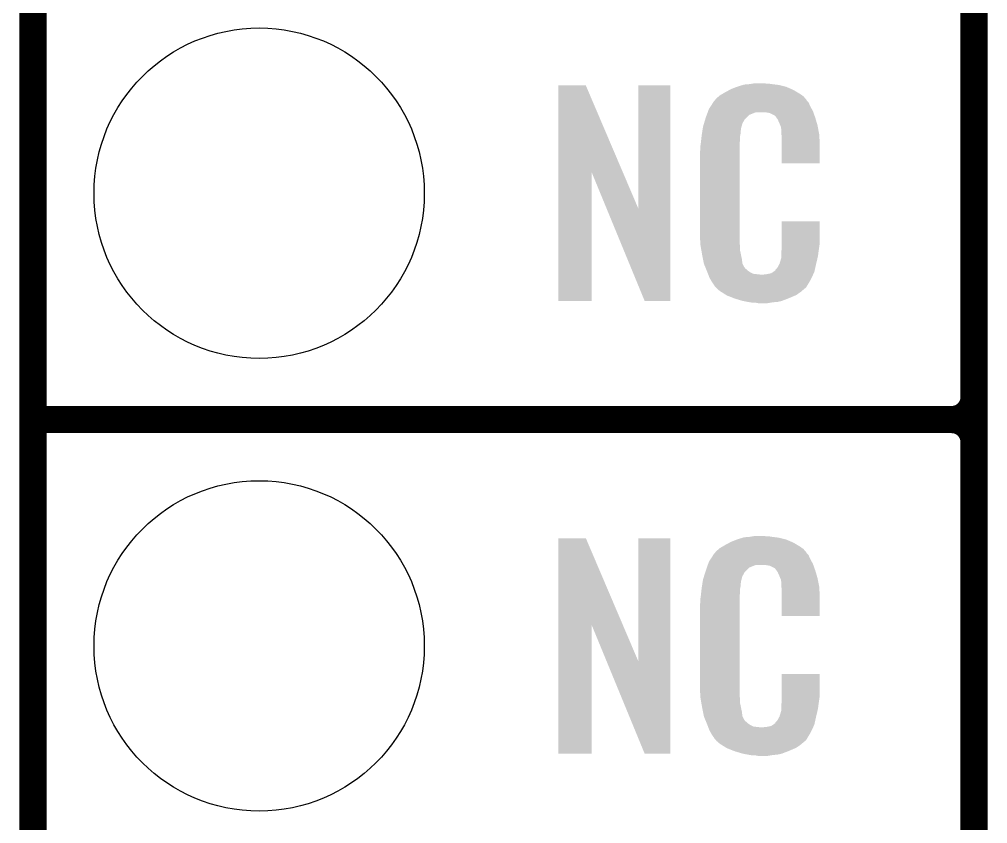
# Model space of a CAD drawing. Extents: x -1.3 to 24.2, y -3.9 to 24.8.
# Drawn here: x -1.35 to 4.09, y 4.08 to 8.6 of the extents above; entities that cross this region are included whole.
import ezdxf

# ---------------------------------------------------------------- set-up
doc = ezdxf.new("R2010")
doc.units = 0
doc.layers.get('0').update_dxf_attribs({"linetype": 'CONTINUOUS'})
for name, color, linetype in [('ISO_9141_CLICK_V101_GKO', 5, 'CONTINUOUS'), ('ISO_9141_CLICK_V101_GTO', 14, 'CONTINUOUS'), ('ISO_9141_CLICK_V101_GTS', 12, 'CONTINUOUS')]:
    doc.layers.add(name, color=color, linetype=linetype)

# ---------------------------------------------------------------- blocks, each defined once
blk = doc.blocks.new('ROUND_24')
blk.add_circle((0, 0), 0.9271)

msp = doc.modelspace()

# ---------------------------------------------------------------- linework, layer by layer
at = {"layer": 'ISO_9141_CLICK_V101_GKO', "const_width": 0.1524}
msp.add_lwpolyline([(-1.27, -3.81), (-1.27, 22.479)], dxfattribs=at)
at = {"layer": 'ISO_9141_CLICK_V101_GTO', "const_width": 0.1524}
for points in [[(4.0132, -0.5588), (4.0132, 18.3388)], [(4.0132, 6.477), (4.0132, 8.763)], [(-1.27, 6.35), (3.8862, 6.35)], [(-1.27, 6.35), (3.8862, 6.35)], [(4.0132, 3.937), (4.0132, 6.223)]]:
    msp.add_lwpolyline(points, dxfattribs=at)
for points in [[(3.8862, 6.35, 0.4142136), (4.0132, 6.477)], [(4.0132, 6.223, 0.4142136), (3.8862, 6.35)], [(4.0132, 6.223, 0.4142136), (3.8862, 6.35)]]:
    msp.add_lwpolyline(points, format="xyb", dxfattribs=at)
at = {"layer": 'ISO_9141_CLICK_V101_GTO'}
for points in [[(1.678952, 7.736728), (1.67896, 8.224506), (2.041942, 7.736728), (1.833884, 8.224506)], [(1.67896, 8.224506), (1.678962, 8.22452), (1.833884, 8.224506), (1.678962, 8.22452)], [(2.12852, 7.533748), (2.12854, 8.224498), (2.308846, 7.533748), (2.30886, 8.224498)], [(2.12854, 8.224498), (2.128542, 8.22452), (2.30886, 8.224498), (2.128542, 8.22452)], [(2.64922, 8.2042), (2.674618, 8.21436), (2.98813, 8.2042), (2.964908, 8.21436)], [(2.674618, 8.21436), (2.682238, 8.2169), (2.964908, 8.21436), (2.959102, 8.2169)], [(2.682238, 8.2169), (2.69748, 8.22198), (2.959102, 8.2169), (2.938782, 8.22198)], [(2.69748, 8.22198), (2.714414, 8.22706), (2.938782, 8.22198), (2.91846, 8.22706)], [(2.714414, 8.22706), (2.722882, 8.2296), (2.91846, 8.22706), (2.89814, 8.2296)], [(2.722882, 8.2296), (2.75336, 8.23214), (2.89814, 8.2296), (2.87782, 8.23214)], [(2.75336, 8.23214), (2.7686, 8.23468), (2.87782, 8.23214), (2.862582, 8.23468)], [(2.7686, 8.23468), (2.783842, 8.23722), (2.847342, 8.23468), (2.834642, 8.23722)], [(2.5654, 8.150862), (2.579912, 8.16356), (3.066504, 8.150862), (3.055622, 8.16356)], [(2.579912, 8.16356), (2.585722, 8.168642), (3.055622, 8.16356), (3.048508, 8.168642)], [(2.585722, 8.168642), (2.598784, 8.176262), (3.048508, 8.168642), (3.03784, 8.176262)], [(2.598784, 8.176262), (2.6162, 8.18642), (3.03784, 8.176262), (3.02091, 8.18642)], [(2.6162, 8.18642), (2.639784, 8.19912), (3.02091, 8.18642), (2.99974, 8.19912)], [(2.639784, 8.19912), (2.64922, 8.2042), (2.99974, 8.19912), (2.98813, 8.2042)], [(2.524762, 8.092442), (2.53462, 8.10768), (3.102032, 8.092442), (3.09372, 8.10768)], [(2.53462, 8.10768), (2.54941, 8.130536), (3.09372, 8.10768), (3.083562, 8.130536)], [(2.54941, 8.130536), (2.552702, 8.135622), (3.083562, 8.130536), (3.07848, 8.135622)], [(2.552702, 8.135622), (2.555242, 8.138162), (3.07848, 8.135622), (3.07594, 8.138162)], [(2.555242, 8.138162), (2.557272, 8.1407), (3.07594, 8.138162), (3.073402, 8.1407)], [(2.557272, 8.1407), (2.561332, 8.145776), (3.073402, 8.1407), (3.070862, 8.145776)], [(2.561332, 8.145776), (2.5654, 8.150862), (3.070862, 8.145776), (3.066504, 8.150862)], [(2.506978, 8.04418), (2.512592, 8.059416), (2.73558, 8.04418), (2.75082, 8.059416)], [(2.512592, 8.059416), (2.518208, 8.074658), (2.75082, 8.059416), (2.788916, 8.074658)], [(2.518208, 8.07466), (2.52008, 8.079738), (3.110774, 8.07466), (3.10896, 8.079738)], [(2.518208, 8.074658), (2.518208, 8.07466), (2.788916, 8.074658), (2.837178, 8.07466)], [(2.52008, 8.079738), (2.524762, 8.092442), (3.10896, 8.079738), (3.102032, 8.092442)], [(2.85496, 8.07212), (2.837178, 8.07466), (3.111682, 8.07212), (3.110774, 8.07466)], [(2.867658, 8.06958), (2.85496, 8.07212), (3.112588, 8.06958), (3.111682, 8.07212)], [(2.893056, 8.056882), (2.867658, 8.06958), (3.117124, 8.056882), (3.112588, 8.06958)], [(2.898138, 8.051802), (2.893056, 8.056882), (3.118938, 8.051802), (3.117124, 8.056882)], [(2.903584, 8.04418), (2.898138, 8.051802), (3.121658, 8.04418), (3.118938, 8.051802)], [(2.490134, 7.983218), (2.49174, 7.993382), (2.7051, 7.983218), (2.70787, 7.993382)], [(2.49174, 7.993382), (2.497072, 8.011158), (2.70787, 7.993382), (2.712718, 8.011158)], [(2.497072, 8.011158), (2.503928, 8.034018), (2.712718, 8.011158), (2.725418, 8.034018)], [(2.503928, 8.034018), (2.506978, 8.04418), (2.725418, 8.034018), (2.73558, 8.04418)], [(2.910838, 8.034022), (2.903584, 8.04418), (3.124648, 8.034022), (3.121658, 8.04418)], [(2.921, 8.01116), (2.910838, 8.034022), (3.131372, 8.01116), (3.124648, 8.034022)], [(2.925064, 8.001002), (2.921, 8.01116), (3.13436, 8.001002), (3.131372, 8.01116)], [(2.92608, 7.99846), (2.925064, 8.001002), (3.134846, 7.99846), (3.13436, 8.001002)], [(2.928618, 7.993384), (2.92608, 7.99846), (3.135812, 7.993384), (3.134846, 7.99846)], [(2.92862, 7.990842), (2.928618, 7.993384), (3.136296, 7.990842), (3.135812, 7.993384)], [(2.93116, 7.978142), (2.92862, 7.990842), (3.138714, 7.978142), (3.136296, 7.990842)], [(2.48158, 7.92226), (2.483836, 7.942578), (2.70002, 7.92226), (2.70002, 7.942578)], [(2.483836, 7.942578), (2.48412, 7.94512), (2.70002, 7.942578), (2.700528, 7.94512)], [(2.48412, 7.94512), (2.485722, 7.955278), (2.700528, 7.94512), (2.70256, 7.955278)], [(2.485722, 7.955278), (2.487728, 7.967978), (2.70256, 7.955278), (2.70256, 7.967978)], [(2.487728, 7.967978), (2.489332, 7.978138), (2.70256, 7.967978), (2.7051, 7.978138)], [(2.489332, 7.978138), (2.490134, 7.983218), (2.7051, 7.978138), (2.7051, 7.983218)], [(2.93116, 7.960358), (2.93116, 7.978142), (3.142102, 7.960358), (3.138714, 7.978142)], [(2.932138, 7.947658), (2.93116, 7.960358), (3.14452, 7.947658), (3.142102, 7.960358)], [(2.9337, 7.92734), (2.932138, 7.947658), (3.145404, 7.92734), (3.14452, 7.947658)], [(2.4765, 7.88162), (2.47904, 7.8994), (2.69748, 7.88162), (2.69748, 7.8994)], [(2.47904, 7.8994), (2.479322, 7.901938), (2.69748, 7.8994), (2.69748, 7.901938)], [(2.479322, 7.901938), (2.48158, 7.92226), (2.69748, 7.901938), (2.70002, 7.92226)], [(2.9337, 7.88924), (2.9337, 7.92734), (3.14706, 7.88924), (3.145404, 7.92734)], [(2.9337, 7.787662), (2.9337, 7.88924), (3.147038, 7.787662), (3.14706, 7.88924)], [(2.47396, 7.851142), (2.4765, 7.863842), (2.69748, 7.851142), (2.69748, 7.863842)], [(2.47396, 7.40156), (2.47396, 7.851142), (2.69748, 7.40156), (2.69748, 7.851142)], [(2.4765, 7.863842), (2.4765, 7.88162), (2.69748, 7.863842), (2.69748, 7.88162)], [(3.147038, 7.78764), (2.9337, 7.787662), (3.147038, 7.78764), (3.147038, 7.787662)], [(1.67894, 7.015502), (1.678952, 7.736728), (1.866878, 7.015502), (1.8669, 7.736728)], [(1.950536, 7.533748), (1.8669, 7.736728), (2.12852, 7.533748), (2.041942, 7.736728)], [(2.164076, 7.015494), (1.950536, 7.533748), (2.308838, 7.015494), (2.308846, 7.533748)], [(2.933704, 7.338058), (2.93372, 7.462498), (3.14706, 7.338058), (3.14706, 7.462498)], [(2.93372, 7.462498), (2.933722, 7.46252), (3.14706, 7.462498), (2.933722, 7.46252)], [(2.476312, 7.33806), (2.47396, 7.40156), (2.69748, 7.33806), (2.69748, 7.40156)], [(2.4765, 7.332982), (2.476312, 7.33806), (2.698206, 7.332982), (2.69748, 7.33806)], [(2.47871, 7.320278), (2.4765, 7.332982), (2.70002, 7.320278), (2.698206, 7.332982)], [(2.482686, 7.297418), (2.47871, 7.320278), (2.70002, 7.297418), (2.70002, 7.320278)], [(2.48666, 7.27456), (2.482686, 7.297418), (2.704834, 7.27456), (2.70002, 7.297418)], [(2.93116, 7.29234), (2.932974, 7.30504), (3.140286, 7.29234), (3.14198, 7.30504)], [(2.93116, 7.266942), (2.93116, 7.29234), (3.1369, 7.266942), (3.140286, 7.29234)], [(2.932974, 7.30504), (2.9337, 7.310122), (3.14198, 7.30504), (3.142706, 7.310122)], [(2.9337, 7.32282), (2.933704, 7.338058), (3.14452, 7.32282), (3.14706, 7.338058)], [(2.9337, 7.310122), (2.9337, 7.32282), (3.142706, 7.310122), (3.14452, 7.32282)], [(2.491742, 7.24916), (2.48666, 7.27456), (2.71018, 7.24916), (2.704834, 7.27456)], [(2.496314, 7.226298), (2.491742, 7.24916), (2.712722, 7.226298), (2.71018, 7.24916)], [(2.921002, 7.223762), (2.92862, 7.249162), (3.12674, 7.223762), (3.132716, 7.249162)], [(2.92862, 7.249162), (2.928622, 7.251704), (3.132716, 7.249162), (3.133314, 7.251704)], [(2.928622, 7.251704), (2.93116, 7.256784), (3.133314, 7.251704), (3.134508, 7.256784)], [(2.93116, 7.256784), (2.93116, 7.266942), (3.134508, 7.256784), (3.1369, 7.266942)], [(2.49682, 7.223762), (2.496314, 7.226298), (2.713992, 7.223762), (2.712722, 7.226298)], [(2.504142, 7.20598), (2.49682, 7.223762), (2.722882, 7.20598), (2.713992, 7.223762)], [(2.50519, 7.203436), (2.504142, 7.20598), (2.725422, 7.203436), (2.722882, 7.20598)], [(2.50728, 7.19836), (2.50519, 7.203436), (2.727964, 7.19836), (2.725422, 7.203436)], [(2.509372, 7.193278), (2.50728, 7.19836), (2.735582, 7.193278), (2.727964, 7.19836)], [(2.51251, 7.18566), (2.509372, 7.193278), (2.7432, 7.18566), (2.735582, 7.193278)], [(2.5146, 7.18058), (2.51251, 7.18566), (2.750822, 7.18058), (2.7432, 7.18566)], [(2.516554, 7.1755), (2.5146, 7.18058), (2.758442, 7.1755), (2.750822, 7.18058)], [(2.519486, 7.16788), (2.516554, 7.1755), (2.773684, 7.16788), (2.758442, 7.1755)], [(2.872742, 7.17042), (2.885436, 7.178038), (3.112992, 7.17042), (3.116578, 7.178038)], [(2.885436, 7.178038), (2.88544, 7.17804), (3.116578, 7.178038), (3.116578, 7.17804)], [(2.88544, 7.17804), (2.895604, 7.18566), (3.116578, 7.17804), (3.118272, 7.18566)], [(2.895604, 7.18566), (2.89814, 7.185682), (3.118272, 7.18566), (3.118276, 7.185682)], [(2.89814, 7.185682), (2.898146, 7.190746), (3.118276, 7.185682), (3.119402, 7.190746)], [(2.898146, 7.190746), (2.908302, 7.200902), (3.119402, 7.190746), (3.121658, 7.200902)], [(2.908302, 7.200902), (2.921, 7.22376), (3.121658, 7.200902), (3.12674, 7.22376)], [(2.921, 7.22376), (2.921002, 7.223762), (3.12674, 7.22376), (3.12674, 7.223762)], [(2.52144, 7.1628), (2.519486, 7.16788), (2.819402, 7.1628), (2.773684, 7.16788)], [(2.5273, 7.14756), (2.52144, 7.1628), (3.102236, 7.14756), (3.109406, 7.1628)], [(2.534358, 7.13486), (2.5273, 7.14756), (3.09626, 7.13486), (3.102236, 7.14756)], [(2.540002, 7.124698), (2.534358, 7.13486), (3.090162, 7.124698), (3.09626, 7.13486)], [(2.55016, 7.10946), (2.540002, 7.124698), (3.08102, 7.10946), (3.090162, 7.124698)], [(2.819402, 7.1628), (2.829562, 7.162802), (3.109406, 7.1628), (3.109408, 7.162802)], [(2.829562, 7.162802), (2.837184, 7.16534), (3.109408, 7.162802), (3.110602, 7.16534)], [(2.847342, 7.16534), (2.872742, 7.17042), (3.110602, 7.16534), (3.112992, 7.17042)], [(2.552694, 7.106926), (2.55016, 7.10946), (3.079498, 7.106926), (3.08102, 7.10946)], [(2.5527, 7.104386), (2.552694, 7.106926), (3.077974, 7.104386), (3.079498, 7.106926)], [(2.559234, 7.09676), (2.5527, 7.104386), (3.0734, 7.09676), (3.077974, 7.104386)], [(2.563588, 7.091678), (2.559234, 7.09676), (3.070856, 7.091678), (3.0734, 7.09676)], [(2.567938, 7.0866), (2.563588, 7.091678), (3.064508, 7.0866), (3.070856, 7.091678)], [(2.573866, 7.08152), (2.567938, 7.0866), (3.05816, 7.08152), (3.064508, 7.0866)], [(2.585718, 7.07136), (2.573866, 7.08152), (3.046308, 7.07136), (3.05816, 7.08152)], [(2.593848, 7.06628), (2.585718, 7.07136), (3.040382, 7.06628), (3.046308, 7.07136)], [(1.866878, 7.01548), (1.67894, 7.015502), (1.866878, 7.01548), (1.866878, 7.015502)], [(2.308838, 7.01548), (2.164076, 7.015494), (2.308838, 7.01548), (2.308838, 7.015494)], [(2.6223, 7.0485), (2.593848, 7.06628), (3.01498, 7.0485), (3.040382, 7.06628)], [(2.62636, 7.045962), (2.6223, 7.0485), (3.009058, 7.045962), (3.01498, 7.0485)], [(2.659016, 7.03326), (2.62636, 7.045962), (2.97942, 7.03326), (3.009058, 7.045962)], [(2.67208, 7.028178), (2.659016, 7.03326), (2.96635, 7.028178), (2.97942, 7.03326)], [(2.715258, 7.01548), (2.67208, 7.028178), (2.933698, 7.01548), (2.96635, 7.028178)], [(2.742354, 7.0104), (2.715258, 7.01548), (2.910838, 7.0104), (2.933698, 7.01548)], [(2.7559, 7.00786), (2.742354, 7.0104), (2.8829, 7.00786), (2.910838, 7.0104)], [(2.77368, 7.00532), (2.7559, 7.00786), (2.867658, 7.00532), (2.8829, 7.00786)], [(2.801618, 7.00278), (2.788918, 7.00532), (2.852418, 7.00278), (2.867658, 7.00532)], [(1.678952, 5.196728), (1.67896, 5.684506), (2.041942, 5.196728), (1.833884, 5.684506)], [(1.67896, 5.684506), (1.678962, 5.68452), (1.833884, 5.684506), (1.678962, 5.68452)], [(2.12852, 4.993748), (2.12854, 5.684498), (2.308846, 4.993748), (2.30886, 5.684498)], [(2.12854, 5.684498), (2.128542, 5.68452), (2.30886, 5.684498), (2.128542, 5.68452)], [(2.6162, 5.64642), (2.639784, 5.65912), (3.02091, 5.64642), (2.99974, 5.65912)], [(2.639784, 5.65912), (2.64922, 5.6642), (2.99974, 5.65912), (2.98813, 5.6642)], [(2.64922, 5.6642), (2.674618, 5.67436), (2.98813, 5.6642), (2.964908, 5.67436)], [(2.674618, 5.67436), (2.682238, 5.6769), (2.964908, 5.67436), (2.959102, 5.6769)], [(2.682238, 5.6769), (2.69748, 5.68198), (2.959102, 5.6769), (2.938782, 5.68198)], [(2.69748, 5.68198), (2.714414, 5.68706), (2.938782, 5.68198), (2.91846, 5.68706)], [(2.714414, 5.68706), (2.722882, 5.6896), (2.91846, 5.68706), (2.89814, 5.6896)], [(2.722882, 5.6896), (2.75336, 5.69214), (2.89814, 5.6896), (2.87782, 5.69214)], [(2.75336, 5.69214), (2.7686, 5.69468), (2.87782, 5.69214), (2.862582, 5.69468)], [(2.7686, 5.69468), (2.783842, 5.69722), (2.847342, 5.69468), (2.834642, 5.69722)], [(2.555242, 5.598162), (2.557272, 5.6007), (3.07594, 5.598162), (3.073402, 5.6007)], [(2.557272, 5.6007), (2.561332, 5.605776), (3.073402, 5.6007), (3.070862, 5.605776)], [(2.561332, 5.605776), (2.5654, 5.610862), (3.070862, 5.605776), (3.066504, 5.610862)], [(2.5654, 5.610862), (2.579912, 5.62356), (3.066504, 5.610862), (3.055622, 5.62356)], [(2.579912, 5.62356), (2.585722, 5.628642), (3.055622, 5.62356), (3.048508, 5.628642)], [(2.585722, 5.628642), (2.598784, 5.636262), (3.048508, 5.628642), (3.03784, 5.636262)], [(2.598784, 5.636262), (2.6162, 5.64642), (3.03784, 5.636262), (3.02091, 5.64642)], [(2.520314, 5.539738), (2.524762, 5.552442), (3.10896, 5.539738), (3.102032, 5.552442)], [(2.524762, 5.552442), (2.53462, 5.56768), (3.102032, 5.552442), (3.09372, 5.56768)], [(2.53462, 5.56768), (2.54941, 5.590536), (3.09372, 5.56768), (3.083562, 5.590536)], [(2.54941, 5.590536), (2.552702, 5.595622), (3.083562, 5.590536), (3.07848, 5.595622)], [(2.552702, 5.595622), (2.555242, 5.598162), (3.07848, 5.595622), (3.07594, 5.598162)], [(2.497352, 5.471158), (2.504572, 5.494018), (2.712718, 5.471158), (2.725418, 5.494018)], [(2.504572, 5.494018), (2.50698, 5.50164), (2.725418, 5.494018), (2.73304, 5.50164)], [(2.50698, 5.50164), (2.513202, 5.519416), (2.73304, 5.50164), (2.75082, 5.519416)], [(2.513202, 5.519416), (2.518536, 5.534658), (2.75082, 5.519416), (2.788916, 5.534658)], [(2.518536, 5.53466), (2.520314, 5.539738), (3.110774, 5.53466), (3.10896, 5.539738)], [(2.518536, 5.534658), (2.518536, 5.53466), (2.788916, 5.534658), (2.837178, 5.53466)], [(2.85496, 5.53212), (2.837178, 5.53466), (3.111682, 5.53212), (3.110774, 5.53466)], [(2.867658, 5.52958), (2.85496, 5.53212), (3.112588, 5.52958), (3.111682, 5.53212)], [(2.893056, 5.516882), (2.867658, 5.52958), (3.117124, 5.516882), (3.112588, 5.52958)], [(2.898138, 5.511802), (2.893056, 5.516882), (3.118938, 5.511802), (3.117124, 5.516882)], [(2.903584, 5.50418), (2.898138, 5.511802), (3.121658, 5.50418), (3.118938, 5.511802)], [(2.910838, 5.494022), (2.903584, 5.50418), (3.124648, 5.494022), (3.121658, 5.50418)], [(2.921, 5.47116), (2.910838, 5.494022), (3.131372, 5.47116), (3.124648, 5.494022)], [(2.487728, 5.427978), (2.489332, 5.438138), (2.70256, 5.427978), (2.7051, 5.438138)], [(2.489332, 5.438138), (2.490134, 5.443218), (2.7051, 5.438138), (2.7051, 5.443218)], [(2.490134, 5.443218), (2.49174, 5.453382), (2.7051, 5.443218), (2.70787, 5.453382)], [(2.49174, 5.453382), (2.497352, 5.471158), (2.70787, 5.453382), (2.712718, 5.471158)], [(2.925064, 5.461002), (2.921, 5.47116), (3.13436, 5.461002), (3.131372, 5.47116)], [(2.92608, 5.45846), (2.925064, 5.461002), (3.13487, 5.45846), (3.13436, 5.461002)], [(2.928618, 5.453384), (2.92608, 5.45846), (3.135884, 5.453384), (3.13487, 5.45846)], [(2.92862, 5.450842), (2.928618, 5.453384), (3.136392, 5.450842), (3.135884, 5.453384)], [(2.93116, 5.438142), (2.92862, 5.450842), (3.138932, 5.438142), (3.136392, 5.450842)], [(2.93116, 5.420358), (2.93116, 5.438142), (3.14249, 5.420358), (3.138932, 5.438142)], [(2.479322, 5.361938), (2.48158, 5.38226), (2.69748, 5.361938), (2.70002, 5.38226)], [(2.48158, 5.38226), (2.483836, 5.402578), (2.70002, 5.38226), (2.70002, 5.402578)], [(2.483836, 5.402578), (2.48412, 5.40512), (2.70002, 5.402578), (2.700528, 5.40512)], [(2.48412, 5.40512), (2.485722, 5.415278), (2.700528, 5.40512), (2.70256, 5.415278)], [(2.485722, 5.415278), (2.487728, 5.427978), (2.70256, 5.415278), (2.70256, 5.427978)], [(2.931942, 5.410198), (2.93116, 5.420358), (3.14452, 5.410198), (3.14249, 5.420358)], [(2.9337, 5.38734), (2.931942, 5.410198), (3.145474, 5.38734), (3.14452, 5.410198)], [(2.9337, 5.34924), (2.9337, 5.38734), (3.14706, 5.34924), (3.145474, 5.38734)], [(2.4765, 5.34162), (2.47904, 5.3594), (2.69748, 5.34162), (2.69748, 5.3594)], [(2.4765, 5.323842), (2.4765, 5.34162), (2.69748, 5.323842), (2.69748, 5.34162)], [(2.47904, 5.3594), (2.479322, 5.361938), (2.69748, 5.3594), (2.69748, 5.361938)], [(2.9337, 5.247662), (2.9337, 5.34924), (3.147038, 5.247662), (3.14706, 5.34924)], [(2.47396, 5.311142), (2.4765, 5.323842), (2.69748, 5.311142), (2.69748, 5.323842)], [(2.47396, 4.86156), (2.47396, 5.311142), (2.69748, 4.86156), (2.69748, 5.311142)], [(3.147038, 5.24764), (2.9337, 5.247662), (3.147038, 5.24764), (3.147038, 5.247662)], [(1.67894, 4.475502), (1.678952, 5.196728), (1.866878, 4.475502), (1.8669, 5.196728)], [(1.950536, 4.993748), (1.8669, 5.196728), (2.12852, 4.993748), (2.041942, 5.196728)], [(2.164076, 4.475494), (1.950536, 4.993748), (2.308838, 4.475494), (2.308846, 4.993748)], [(2.933704, 4.798058), (2.93372, 4.922498), (3.14706, 4.798058), (3.14706, 4.922498)], [(2.93372, 4.922498), (2.933722, 4.92252), (3.14706, 4.922498), (2.933722, 4.92252)], [(2.476312, 4.79806), (2.47396, 4.86156), (2.69748, 4.79806), (2.69748, 4.86156)], [(2.4765, 4.792982), (2.476312, 4.79806), (2.698206, 4.792982), (2.69748, 4.79806)], [(2.47871, 4.780278), (2.4765, 4.792982), (2.70002, 4.780278), (2.698206, 4.792982)], [(2.9337, 4.78282), (2.933704, 4.798058), (3.14452, 4.78282), (3.14706, 4.798058)], [(2.482686, 4.757418), (2.47871, 4.780278), (2.70002, 4.757418), (2.70002, 4.780278)], [(2.48666, 4.73456), (2.482686, 4.757418), (2.704834, 4.73456), (2.70002, 4.757418)], [(2.491742, 4.70916), (2.48666, 4.73456), (2.71018, 4.70916), (2.704834, 4.73456)], [(2.93116, 4.7498), (2.933064, 4.76504), (3.139946, 4.7498), (3.14198, 4.76504)], [(2.93116, 4.726942), (2.93116, 4.7498), (3.1369, 4.726942), (3.139946, 4.7498)], [(2.933064, 4.76504), (2.9337, 4.770122), (3.14198, 4.76504), (3.142706, 4.770122)], [(2.9337, 4.770122), (2.9337, 4.78282), (3.142706, 4.770122), (3.14452, 4.78282)], [(2.496314, 4.686298), (2.491742, 4.70916), (2.712722, 4.686298), (2.71018, 4.70916)], [(2.49682, 4.683762), (2.496314, 4.686298), (2.713992, 4.683762), (2.712722, 4.686298)], [(2.504142, 4.66598), (2.49682, 4.683762), (2.722882, 4.66598), (2.713992, 4.683762)], [(2.908302, 4.660902), (2.921, 4.68376), (3.121658, 4.660902), (3.12674, 4.68376)], [(2.921, 4.68376), (2.921002, 4.683762), (3.12674, 4.68376), (3.12674, 4.683762)], [(2.921002, 4.683762), (2.92862, 4.709162), (3.12674, 4.683762), (3.132716, 4.709162)], [(2.92862, 4.709162), (2.928622, 4.711704), (3.132716, 4.709162), (3.133314, 4.711704)], [(2.928622, 4.711704), (2.93116, 4.716784), (3.133314, 4.711704), (3.134508, 4.716784)], [(2.93116, 4.716784), (2.93116, 4.726942), (3.134508, 4.716784), (3.1369, 4.726942)], [(2.50519, 4.663436), (2.504142, 4.66598), (2.725422, 4.663436), (2.722882, 4.66598)], [(2.50728, 4.65836), (2.50519, 4.663436), (2.727964, 4.65836), (2.725422, 4.663436)], [(2.509372, 4.653278), (2.50728, 4.65836), (2.735582, 4.653278), (2.727964, 4.65836)], [(2.51251, 4.64566), (2.509372, 4.653278), (2.7432, 4.64566), (2.735582, 4.653278)], [(2.5146, 4.64058), (2.51251, 4.64566), (2.750822, 4.64058), (2.7432, 4.64566)], [(2.516554, 4.6355), (2.5146, 4.64058), (2.758442, 4.6355), (2.750822, 4.64058)], [(2.519486, 4.62788), (2.516554, 4.6355), (2.773684, 4.62788), (2.758442, 4.6355)], [(2.52144, 4.6228), (2.519486, 4.62788), (2.819402, 4.6228), (2.773684, 4.62788)], [(2.5273, 4.60756), (2.52144, 4.6228), (3.102236, 4.60756), (3.109406, 4.6228)], [(2.819402, 4.6228), (2.829562, 4.622802), (3.109406, 4.6228), (3.109408, 4.622802)], [(2.829562, 4.622802), (2.837184, 4.62534), (3.109408, 4.622802), (3.110602, 4.62534)], [(2.847342, 4.62534), (2.872742, 4.63042), (3.110602, 4.62534), (3.112992, 4.63042)], [(2.872742, 4.63042), (2.885436, 4.638038), (3.112992, 4.63042), (3.116578, 4.638038)], [(2.885436, 4.638038), (2.88544, 4.63804), (3.116578, 4.638038), (3.116578, 4.63804)], [(2.88544, 4.63804), (2.895604, 4.64566), (3.116578, 4.63804), (3.118272, 4.64566)], [(2.895604, 4.64566), (2.89814, 4.645682), (3.118272, 4.64566), (3.118276, 4.645682)], [(2.89814, 4.645682), (2.898146, 4.650746), (3.118276, 4.645682), (3.119402, 4.650746)], [(2.898146, 4.650746), (2.908302, 4.660902), (3.119402, 4.650746), (3.121658, 4.660902)], [(2.534358, 4.59486), (2.5273, 4.60756), (3.09626, 4.59486), (3.102236, 4.60756)], [(2.540002, 4.584698), (2.534358, 4.59486), (3.090162, 4.584698), (3.09626, 4.59486)], [(2.55016, 4.56946), (2.540002, 4.584698), (3.08102, 4.56946), (3.090162, 4.584698)], [(2.552694, 4.566926), (2.55016, 4.56946), (3.079498, 4.566926), (3.08102, 4.56946)], [(2.5527, 4.564386), (2.552694, 4.566926), (3.077974, 4.564386), (3.079498, 4.566926)], [(2.559234, 4.55676), (2.5527, 4.564386), (3.0734, 4.55676), (3.077974, 4.564386)], [(2.563588, 4.551678), (2.559234, 4.55676), (3.070856, 4.551678), (3.0734, 4.55676)], [(2.567938, 4.5466), (2.563588, 4.551678), (3.064508, 4.5466), (3.070856, 4.551678)], [(2.573866, 4.54152), (2.567938, 4.5466), (3.05816, 4.54152), (3.064508, 4.5466)], [(2.585718, 4.53136), (2.573866, 4.54152), (3.046308, 4.53136), (3.05816, 4.54152)], [(2.593848, 4.52628), (2.585718, 4.53136), (3.040382, 4.52628), (3.046308, 4.53136)], [(2.6223, 4.5085), (2.593848, 4.52628), (3.01498, 4.5085), (3.040382, 4.52628)], [(1.866878, 4.47548), (1.67894, 4.475502), (1.866878, 4.47548), (1.866878, 4.475502)], [(2.308838, 4.47548), (2.164076, 4.475494), (2.308838, 4.47548), (2.308838, 4.475494)], [(2.62636, 4.505962), (2.6223, 4.5085), (3.009058, 4.505962), (3.01498, 4.5085)], [(2.659016, 4.49326), (2.62636, 4.505962), (2.97942, 4.49326), (3.009058, 4.505962)], [(2.67208, 4.488178), (2.659016, 4.49326), (2.96635, 4.488178), (2.97942, 4.49326)], [(2.715258, 4.47548), (2.67208, 4.488178), (2.933698, 4.47548), (2.96635, 4.488178)], [(2.742354, 4.4704), (2.715258, 4.47548), (2.910838, 4.4704), (2.933698, 4.47548)], [(2.7559, 4.46786), (2.742354, 4.4704), (2.8829, 4.46786), (2.910838, 4.4704)], [(2.77368, 4.46532), (2.7559, 4.46786), (2.867658, 4.46532), (2.8829, 4.46786)], [(2.801618, 4.46278), (2.788918, 4.46532), (2.852418, 4.46278), (2.867658, 4.46532)]]:
    msp.add_solid(points, dxfattribs=at)

# ---------------------------------------------------------------- block references
at = {"layer": 'ISO_9141_CLICK_V101_GTS'}
for p in [(0, 7.62), (0, 5.08)]:
    msp.add_blockref('ROUND_24', p, dxfattribs=at)

doc.saveas('drawing.dxf')
